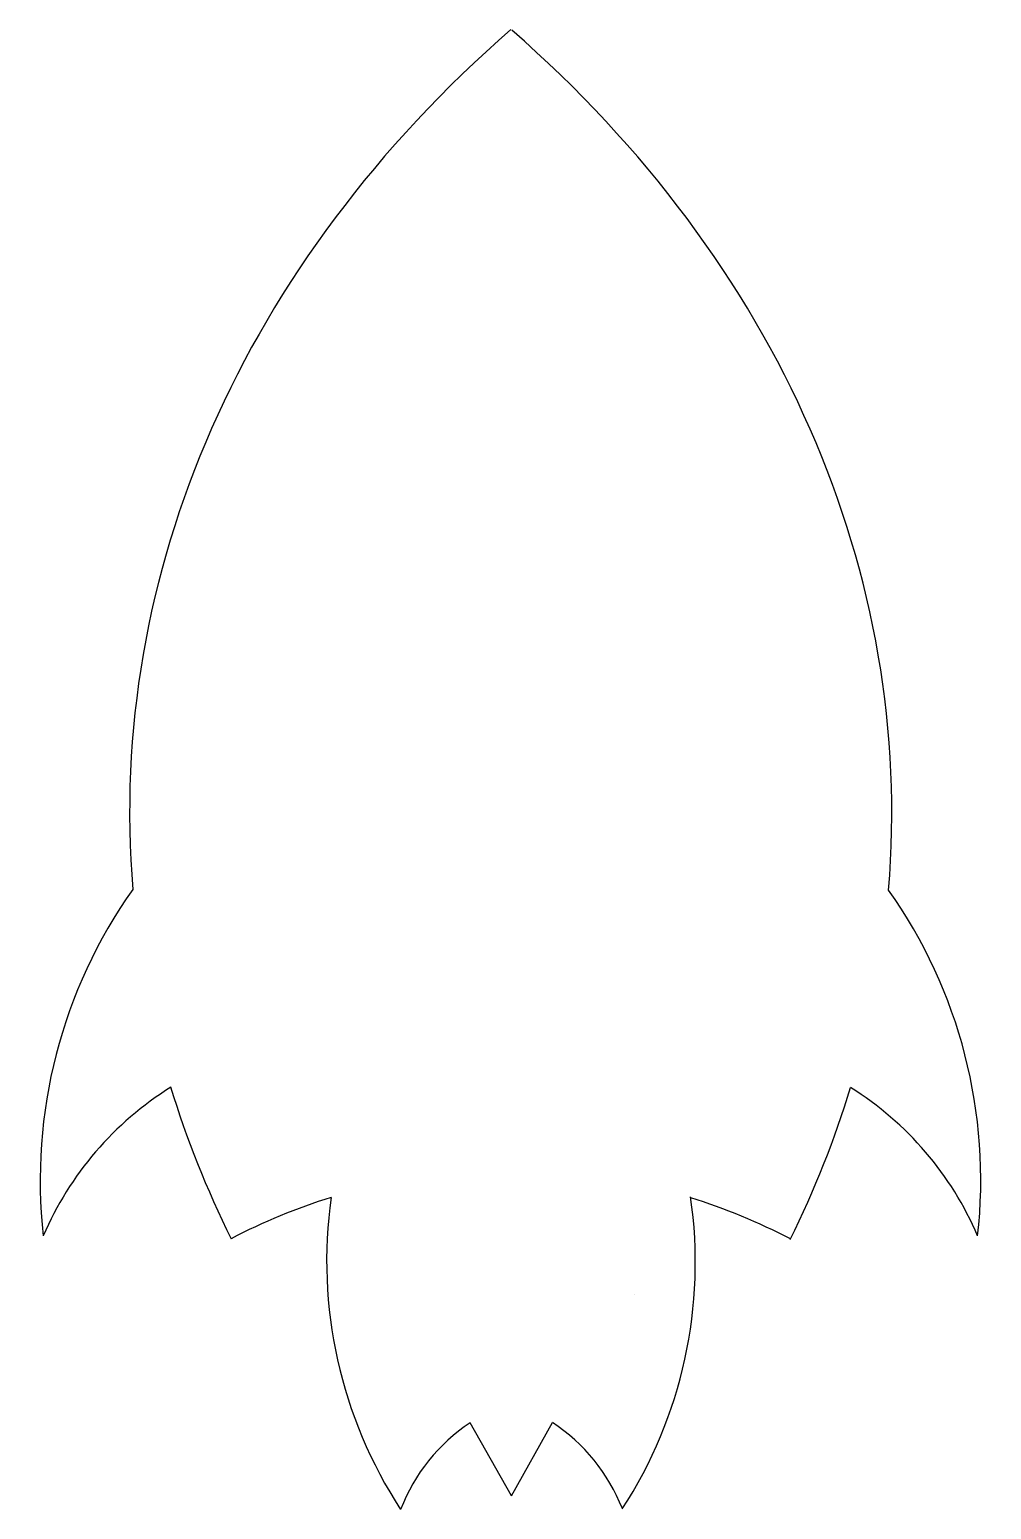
# Model space of a CAD drawing. Extents: x 145 to 696, y 171 to 1019.
import ezdxf

# ---------------------------------------------------------------- set-up
doc = ezdxf.new("R2010")
doc.units = 0
doc.layers.get('0').update_dxf_attribs({"linetype": 'CONTINUOUS', "true_color": 0xffffff})

msp = doc.modelspace()

# ---------------------------------------------------------------- linework, layer by layer
at = {"color": 7, "true_color": 0xffffff}
msp.add_lwpolyline([(491.965704, 294.789221), (491.965704, 294.789221)], close=True, dxfattribs=at)
for points in [[(421.50252, 179.282013), (397.78084, 221.058373)], [(421.50252, 179.282013), (444.932144, 221.222869)]]:
    msp.add_lwpolyline(points, dxfattribs=at)
for points in [[(421.204752, 1019.140245), (267.798431, 885.586826), (189.497332, 707.572098), (204.541624, 526.564429)], [(637.607952, 526.177749), (652.592941, 707.188325), (574.600468, 885.205915), (421.798808, 1018.761485)], [(204.541624, 526.564429), (163.658891, 468.931621), (145.409037, 398.271891), (153.269648, 328.049749)], [(688.597808, 328.049749), (696.498711, 398.115371), (678.345326, 468.638875), (637.596856, 526.181709)], [(226.339048, 413.239645), (193.817829, 393.013862), (168.307235, 363.271659), (153.269648, 328.049749)], [(226.204744, 413.527605), (235.230397, 383.917854), (246.796568, 354.840482), (260.821008, 326.502261)], [(581.20508, 326.031733), (595.22952, 354.369954), (606.795691, 383.447326), (615.821344, 413.057077)], [(688.597808, 328.049749), (673.636819, 363.182186), (648.228497, 392.860649), (615.821344, 413.057077)], [(318.198992, 350.096493), (298.406816, 343.960909), (279.204076, 336.064606), (260.821008, 326.502261)], [(318.198992, 350.096493), (309.333624, 287.677496), (323.488755, 224.165473), (358.02148, 171.418749)], [(485.013504, 171.664317), (519.341971, 224.5442), (533.251362, 288.110491), (524.144656, 350.494733)], [(581.357624, 326.340197), (563.053714, 335.884893), (543.934509, 343.777019), (524.22752, 349.922661)], [(397.78084, 221.058373), (379.725791, 209.007908), (365.838433, 191.66952), (358.02148, 171.418749)], [(485.036888, 171.861861), (477.07883, 192.0576), (463.070835, 209.298672), (444.932144, 221.222869)]]:
    msp.add_open_spline(points, degree=3, dxfattribs=at)

doc.saveas('drawing.dxf')
